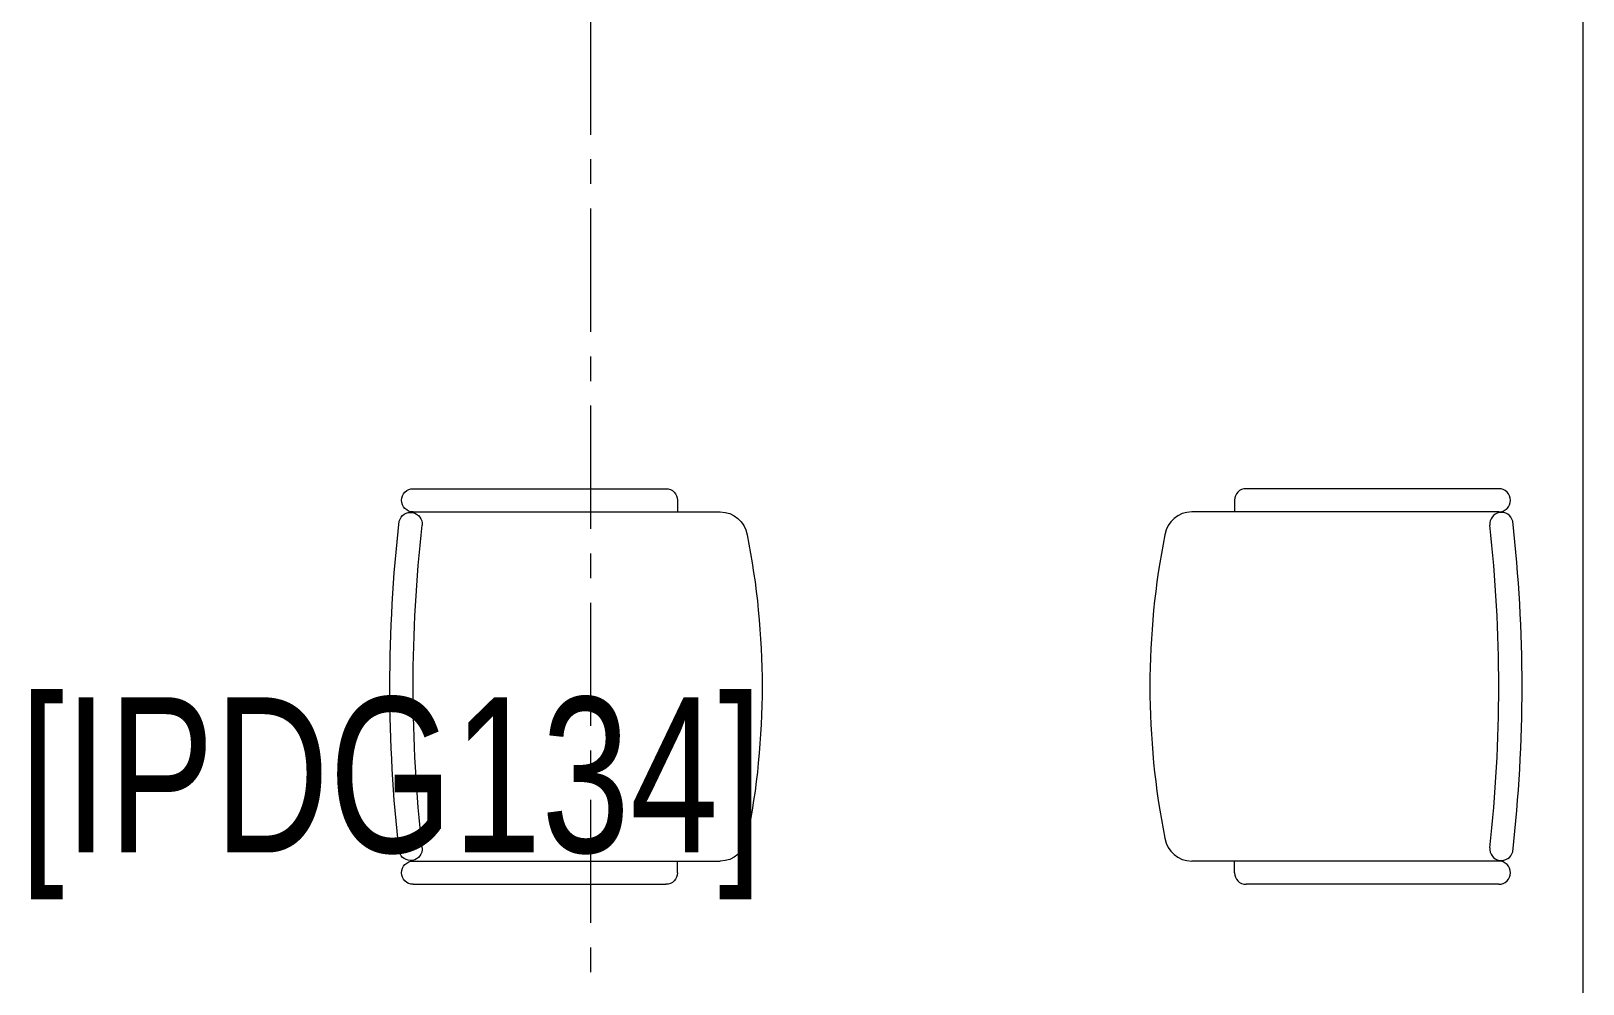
# Model space of a CAD drawing. Header units: millimetres. Extents: x 26027 to 581921, y 7230 to 233891.
# Drawn here: x 494478 to 496477, y 188279 to 189507 of the extents above; entities that cross this region are included whole.
import ezdxf

# ---------------------------------------------------------------- set-up
doc = ezdxf.new("R2010")
doc.units = ezdxf.units.MM
doc.header["$LTSCALE"] = 5
doc.linetypes.add('CENTER', pattern=[50.8, 31.75, -6.35, 6.35, -6.35])
doc.layers.get('0').update_dxf_attribs({"color": 252})
for name, color, linetype, lineweight in [('72_EGR_BASE_TEXT', 252, 'Continuous', 5), ('Medical Equipment and Furniture', 252, 'Continuous', 0), ('Walls', 252, 'Continuous', 5)]:
    doc.layers.add(name, color=color, linetype=linetype, lineweight=lineweight)
doc.layers.add('axes', color=252, linetype='Continuous')
doc.styles.add('X3G_ENTITY_2587EA', font='swisscl.ttf', dxfattribs={"height": 200})

# ---------------------------------------------------------------- blocks, each defined once
blk = doc.blocks.new('GF21016-P')
at = {"color": 0, "extrusion": (-1.24384e-09, -1.20261e-09, -1)}
for p, q in [((0.0128, 0.0179), (0.0128, 0.4136)), ((0.4628, 0.0179), (0.4628, 0.4136)), ((-0.0172, 0.0179), (-0.0172, 0.3435)), ((-0.0022, 0.3585), (0.0128, 0.3585)), ((0.4778, 0.3585), (0.4628, 0.3585)), ((0.4928, 0.0179), (0.4928, 0.3435)), ((0.4778, 0.0029), (0.4778, 0.0029))]:
    blk.add_line(p, q, dxfattribs=at)
for centre, radius, start, end in [((-0.2378, -0.5362), 1.0036, 78.7568, 101.2432), ((-0.0478, 0.4136), 0.035, 0, 80.6557), ((-0.4278, 0.4136), 0.035, 99.3443, 180), ((0.0022, 0.3435), 0.015, 0, 90), ((-0.4778, 0.3435), 0.015, 90, 180), ((-0.0284, 0.0145), 0.015, 284.3864, 95.5209), ((-0.2378, 1.8928), 1.8749, 263.6341, 276.3659), ((-0.4471, 0.0145), 0.015, 84.4791, 255.6136), ((0.0022, 0.0179), 0.015, 270, 0), ((0.0022, 0.0179), 0.015, 180, 270), ((-0.2378, 1.8734), 1.8855, 263.5119, 276.4881), ((-0.4778, 0.0179), 0.015, 270, 0), ((-0.4778, 0.0179), 0.015, 180, 270)]:
    blk.add_arc(centre, radius, start, end, dxfattribs=at)

msp = doc.modelspace()

# ---------------------------------------------------------------- linework, layer by layer
at = {"layer": 'axes', "linetype": 'CENTER', "lineweight": 0}
msp.add_line((495198.8, 120285.6, 0), (495198.8, 210035.3, 0), dxfattribs=at)
at = {"layer": 'Walls'}
msp.add_line((496477.1, 190352.3, 0), (496477.1, 185830.3, 0), dxfattribs=at)

# ---------------------------------------------------------------- block references
at = {"layer": 'Medical Equipment and Furniture', "extrusion": (8.17196e-07, 2.67577e-11, -1), "xscale": -999.9999999999976, "yscale": 999.9999999999976, "zscale": 999.9999999999999, "rotation": 90.00002511288322}
msp.add_blockref('GF21016-P', (-494952.1, 188900.1, 0.4), dxfattribs=at)
at = {"layer": 'Medical Equipment and Furniture', "extrusion": (-8.17196e-07, 2.67577e-11, -1), "xscale": 999.9999999999976, "yscale": 999.9999999999976, "zscale": 999.9999999999976, "rotation": 269.9999748871168}
msp.add_blockref('GF21016-P', (-496386.6, 188900.1, -0.4), dxfattribs=at)

# ---------------------------------------------------------------- texts
at = {"layer": '72_EGR_BASE_TEXT', "insert": (494941.6, 188648.4), "char_height": 200, "attachment_point": 2, "style": 'X3G_ENTITY_2587EA'}
msp.add_mtext('[IPDG134]', dxfattribs=at)

doc.saveas('drawing.dxf')
